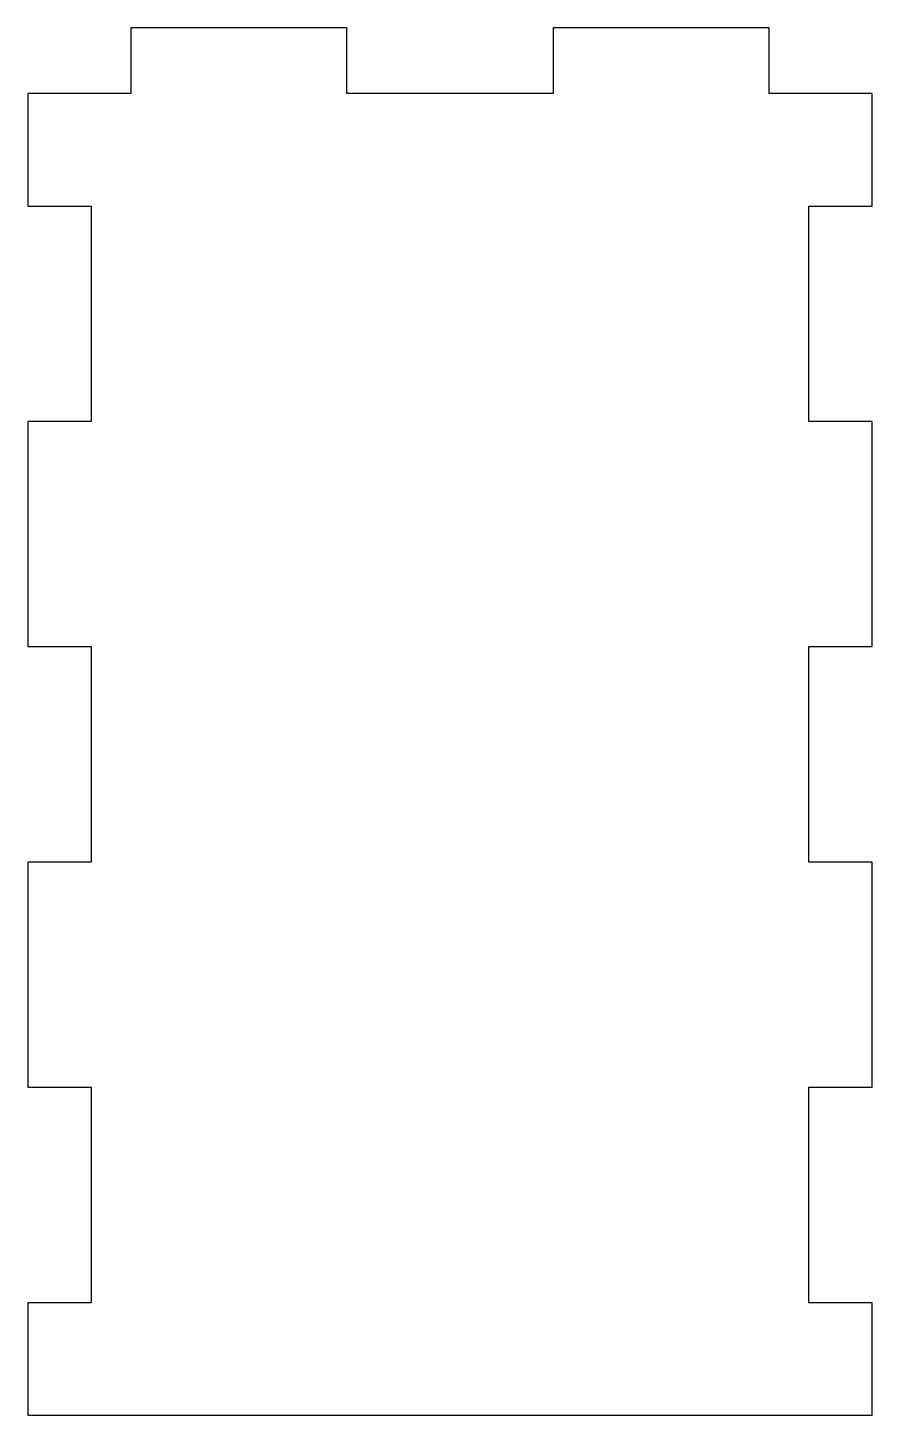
# Model space of a CAD drawing. Header units: metres. Extents: x -20.6 to 20.6, y -32.2 to 35.4.
import ezdxf

# ---------------------------------------------------------------- set-up
doc = ezdxf.new("R2010")
doc.units = ezdxf.units.M

msp = doc.modelspace()

# ---------------------------------------------------------------- linework, layer by layer
for p, q in [((-5.03249, 35.4225), (-15.5575, 35.4225)), ((-15.5575, 35.4225), (-15.5575, 32.215)), ((-5.03249, 32.215), (-5.03249, 35.4225)), ((15.5575, 35.4225), (5.03249, 35.4225)), ((5.03249, 35.4225), (5.03249, 32.215)), ((15.5575, 32.215), (15.5575, 35.4225)), ((-15.5575, 32.215), (-20.59, 32.215)), ((-20.59, 32.215), (-20.59, 26.7308)), ((5.03249, 32.215), (-5.03249, 32.215)), ((20.59, 32.215), (15.5575, 32.215)), ((20.59, 26.7308), (20.59, 32.215)), ((-20.59, 26.7308), (-17.4975, 26.7308)), ((-17.4975, 26.7308), (-17.4975, 16.2225)), ((17.4975, 16.2225), (17.4975, 26.7308)), ((17.4975, 26.7308), (20.59, 26.7308)), ((-17.4975, 16.2225), (-20.59, 16.2225)), ((-20.59, 16.2225), (-20.59, 5.25417)), ((20.59, 16.2225), (17.4975, 16.2225)), ((20.59, 5.25417), (20.59, 16.2225)), ((-20.59, 5.25417), (-17.4975, 5.25417)), ((-17.4975, 5.25417), (-17.4975, -5.25417)), ((17.4975, -5.25417), (17.4975, 5.25417)), ((17.4975, 5.25417), (20.59, 5.25417)), ((-17.4975, -5.25417), (-20.59, -5.25417)), ((-20.59, -5.25417), (-20.59, -16.2225)), ((20.59, -5.25417), (17.4975, -5.25417)), ((20.59, -16.2225), (20.59, -5.25417)), ((-20.59, -16.2225), (-17.4975, -16.2225)), ((-17.4975, -16.2225), (-17.4975, -26.7308)), ((17.4975, -26.7308), (17.4975, -16.2225)), ((17.4975, -16.2225), (20.59, -16.2225)), ((-17.4975, -26.7308), (-20.59, -26.7308)), ((-20.59, -26.7308), (-20.59, -32.215)), ((20.59, -26.7308), (17.4975, -26.7308)), ((20.59, -32.215), (20.59, -26.7308)), ((-20.59, -32.215), (20.59, -32.215))]:
    msp.add_line(p, q)

doc.saveas('drawing.dxf')
